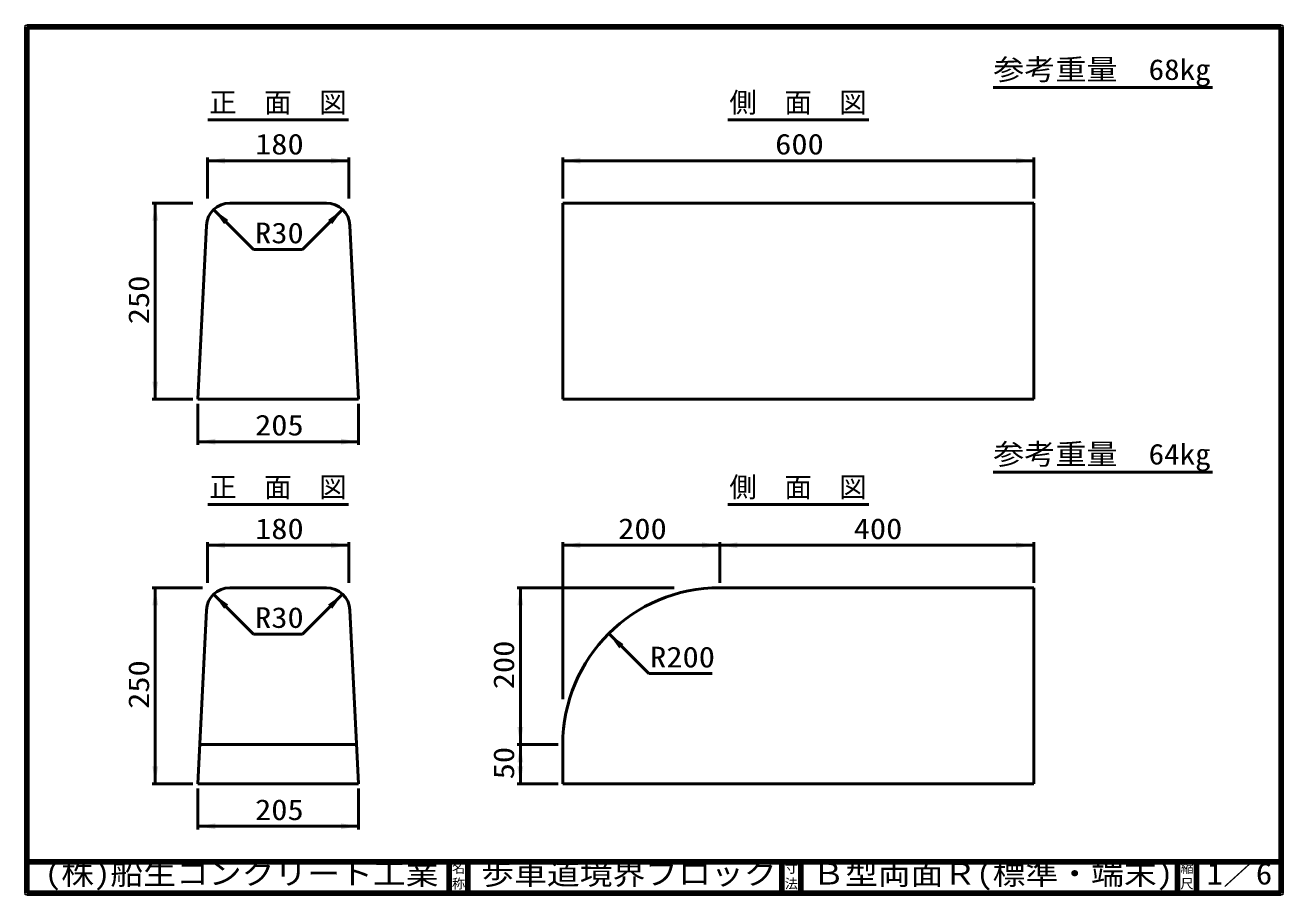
# Model space of a CAD drawing. Units: millimetres, scale not verified, with parts at other scales. Extents: x 100 to 4105, y 100 to 2870.
import ezdxf
from ezdxf.enums import TextEntityAlignment as Align

# ---------------------------------------------------------------- set-up
doc = ezdxf.new("R2010")
doc.units = ezdxf.units.MM
doc.header["$LTSCALE"] = 5
doc.layers.add('V-nasSTD', color=7, linetype='Continuous', lineweight=50)
doc.styles.add('ＭＳ ゴシック', font='')
doc.styles.get('ＭＳ ゴシック').set_extended_font_data('MS Gothic')

msp = doc.modelspace()

# ---------------------------------------------------------------- hatches: boundary and pattern name
at = {"layer": 'V-nasSTD'}
for points in [[(736.866, 2428.991), (680.616, 2438.366), (736.866, 2447.741)], [(1074.366, 2428.991), (1130.616, 2438.366), (1074.366, 2447.741)], [(1868.116, 2428.991), (1811.866, 2438.366), (1868.116, 2447.741)], [(3255.616, 2428.991), (3311.866, 2438.366), (3255.616, 2447.741)], [(523.741, 2247.116), (514.366, 2303.366), (504.991, 2247.116)], [(733.413, 2236.303), (700.268, 2282.707), (746.671, 2249.561)], [(1077.818, 2236.303), (1110.964, 2282.707), (1064.56, 2249.561)], [(523.741, 1734.616), (514.366, 1678.366), (504.991, 1734.616)], [(705.616, 1552.741), (649.366, 1543.366), (705.616, 1533.991)], [(1105.616, 1552.741), (1161.866, 1543.366), (1105.616, 1533.991)], [(736.866, 1203.991), (680.616, 1213.366), (736.866, 1222.741)], [(1074.366, 1203.991), (1130.616, 1213.366), (1074.366, 1222.741)], [(1868.116, 1203.991), (1811.866, 1213.366), (1868.116, 1222.741)], [(2255.616, 1203.991), (2311.866, 1213.366), (2255.616, 1222.741)], [(2368.116, 1203.991), (2311.866, 1213.366), (2368.116, 1222.741)], [(3255.616, 1203.991), (3311.866, 1213.366), (3255.616, 1222.741)], [(523.741, 1022.116), (514.366, 1078.366), (504.991, 1022.116)], [(733.413, 1011.303), (700.268, 1057.707), (746.671, 1024.561)], [(1077.818, 1011.303), (1110.964, 1057.707), (1064.56, 1024.561)], [(1686.241, 1022.116), (1676.866, 1078.366), (1667.491, 1022.116)], [(1991.458, 885.515), (1958.312, 931.919), (2004.716, 898.774)], [(1686.241, 634.616), (1676.866, 578.366), (1667.491, 634.616)], [(1686.241, 522.116), (1676.866, 578.366), (1667.491, 522.116)], [(523.741, 509.616), (514.366, 453.366), (504.991, 509.616)], [(1686.241, 509.616), (1676.866, 453.366), (1667.491, 509.616)], [(705.616, 327.741), (649.366, 318.366), (705.616, 308.991)], [(1105.616, 327.741), (1161.866, 318.366), (1105.616, 308.991)]]:
    msp.add_hatch(color=256, dxfattribs=at).paths.add_polyline_path(points)

# ---------------------------------------------------------------- linework, layer by layer
at = {"layer": 'V-nasSTD', "lineweight": 100}
for p, q in [((105, 2865), (105, 105)), ((4100, 2865), (105, 2865)), ((4100, 105), (4100, 2865)), ((105, 205), (4100, 205)), ((1450, 205), (1450, 105)), ((1510, 205), (1510, 105)), ((2510, 205), (2510, 105)), ((2570, 205), (2570, 105)), ((3770, 205), (3770, 105)), ((3830, 205), (3830, 105)), ((105, 105), (4100, 105))]:
    msp.add_line(p, q, dxfattribs=at)
at = {"layer": 'V-nasSTD'}
for p, q in [((3880.634, 2671.634), (3182.634, 2671.634)), ((681.241, 2568.366), (1129.991, 2568.366)), ((2337.491, 2568.366), (2786.241, 2568.366)), ((680.616, 2448.366), (680.616, 2318.366)), ((1130.616, 2448.366), (1130.616, 2318.366)), ((1811.866, 2448.366), (1811.866, 2318.366)), ((3311.866, 2448.366), (3311.866, 2318.366)), ((680.616, 2438.366), (1130.616, 2438.366)), ((1811.866, 2438.366), (3311.866, 2438.366)), ((504.366, 2303.366), (634.366, 2303.366)), ((514.366, 1678.366), (514.366, 2303.366)), ((1059.272, 2303.366), (751.959, 2303.366)), ((1811.866, 2303.366), (1811.866, 1678.366)), ((3311.866, 2303.366), (1811.866, 2303.366)), ((3311.866, 1678.366), (3311.866, 2303.366)), ((827.547, 2155.428), (700.268, 2282.707)), ((983.685, 2155.428), (1110.964, 2282.707)), ((677.053, 2232.111), (649.366, 1678.366)), ((1134.179, 2232.111), (1161.866, 1678.366)), ((827.547, 2155.428), (983.685, 2155.428)), ((504.366, 1678.366), (634.366, 1678.366)), ((649.366, 1678.366), (1161.866, 1678.366)), ((649.366, 1533.366), (649.366, 1663.366)), ((1161.866, 1533.366), (1161.866, 1663.366)), ((1811.866, 1678.366), (3311.866, 1678.366)), ((649.366, 1543.366), (1161.866, 1543.366)), ((3880.634, 1446.634), (3182.634, 1446.634)), ((681.241, 1343.366), (1129.991, 1343.366)), ((2337.491, 1343.366), (2786.241, 1343.366)), ((680.616, 1223.366), (680.616, 1093.366)), ((680.616, 1213.366), (1130.616, 1213.366)), ((1130.616, 1223.366), (1130.616, 1093.366)), ((1811.866, 1223.366), (1811.866, 723.366)), ((1811.866, 1213.366), (2311.866, 1213.366)), ((2311.866, 1223.366), (2311.866, 1093.366)), ((2311.866, 1213.366), (3311.866, 1213.366)), ((3311.866, 1223.366), (3311.866, 1093.366)), ((504.366, 1078.366), (664.366, 1078.366)), ((514.366, 453.366), (514.366, 1078.366)), ((827.547, 930.428), (700.268, 1057.707)), ((1059.272, 1078.366), (751.959, 1078.366)), ((983.685, 930.428), (1110.964, 1057.707)), ((1666.866, 1078.366), (2166.866, 1078.366)), ((1676.866, 578.366), (1676.866, 1078.366)), ((3311.866, 1078.366), (2311.866, 1078.366)), ((3311.866, 453.366), (3311.866, 1078.366)), ((677.053, 1007.111), (649.366, 453.366)), ((1134.179, 1007.111), (1161.866, 453.366)), ((827.547, 930.428), (983.685, 930.428)), ((2085.592, 804.64), (1958.312, 931.919)), ((2085.592, 804.64), (2288.161, 804.64)), ((655.616, 578.366), (1155.616, 578.366)), ((1666.866, 578.366), (1796.866, 578.366)), ((1676.866, 453.366), (1676.866, 578.366)), ((1811.866, 578.366), (1811.866, 453.366)), ((504.366, 453.366), (634.366, 453.366)), ((649.366, 453.366), (1161.866, 453.366)), ((1666.866, 453.366), (1796.866, 453.366)), ((1811.866, 453.366), (3311.866, 453.366)), ((649.366, 308.366), (649.366, 438.366)), ((1161.866, 308.366), (1161.866, 438.366)), ((649.366, 318.366), (1161.866, 318.366))]:
    msp.add_line(p, q, dxfattribs=at)
at = {"layer": 'V-nasSTD', "lineweight": 13}
msp.add_lwpolyline([(100, 100), (100, 2870), (4105, 2870), (4105, 100)], close=True, dxfattribs=at)
at = {"layer": 'V-nasSTD'}
for centre, radius, start, end in [((751.959, 2228.366), 75, 90, 177.13759), ((1059.272, 2228.366), 75, 2.86241, 90), ((751.959, 1003.366), 75, 90, 177.13759), ((1059.272, 1003.366), 75, 2.86241, 90), ((2311.866, 578.366), 500, 90, 180)]:
    msp.add_arc(centre, radius, start, end, dxfattribs=at)

# ---------------------------------------------------------------- texts
at = {"layer": 'V-nasSTD', "style": 'ＭＳ ゴシック', "width": 1.1}
for s, height, p in [('参考重量\u300068kg', 65.98, (3182.634, 2761.634)), ('参考重量\u300064kg', 65.98, (3182.634, 1536.634)), ('(株)船生コンクリート工業', 69.65, (162.5, 202.5)), ('歩車道境界ブロック', 69.65, (1552.5, 202.5)), ('Ｂ型両面Ｒ(標準・端末)', 69.65, (2606.25, 202.5)), ('1／6', 69.65, (3862.5, 202.582))]:
    msp.add_text(s, height=height, dxfattribs=at).set_placement(p, align=Align.TOP_LEFT)
at = {"layer": 'V-nasSTD', "style": 'ＭＳ ゴシック'}
for s, height, p in [('正\u3000面\u3000図', 64.15, (686.241, 2655.866)), ('側\u3000面\u3000図', 64.15, (2342.491, 2655.866)), ('正\u3000面\u3000図', 64.15, (686.241, 1430.866)), ('側\u3000面\u3000図', 64.15, (2342.491, 1430.866)), ('名', 30.79, (1458.982, 200.999)), ('寸', 30.79, (2518.982, 200.999)), ('縮', 30.79, (3778.982, 200.999)), ('称', 30.79, (1458.976, 151.01)), ('法', 30.79, (2518.976, 151.01)), ('尺', 30.79, (3778.976, 151.01))]:
    msp.add_text(s, height=height, dxfattribs=at).set_placement(p, align=Align.TOP_LEFT)
at = {"layer": 'V-nasSTD', "style": 'ＭＳ ゴシック', "width": 1.15}
for s, p in [('180', (832.116, 2438.366)), ('600', (2488.366, 2438.366)), ('R30', (832.116, 2155.428)), ('205', (832.116, 1543.366)), ('180', (832.116, 1213.366)), ('200', (1988.366, 1213.366)), ('400', (2738.366, 1213.366)), ('R30', (832.116, 930.428)), ('R200', (2090.161, 804.64)), ('205', (832.116, 318.366))]:
    msp.add_text(s, height=65.98, dxfattribs=at).set_placement(p, align=Align.BOTTOM_LEFT)
for s, p in [('250', (514.366, 1917.366)), ('200', (1676.866, 754.866)), ('250', (514.366, 692.366)), ('50', (1676.866, 467.947))]:
    msp.add_text(s, height=65.98, rotation=90, dxfattribs=at).set_placement(p, align=Align.BOTTOM_LEFT)

doc.saveas('drawing.dxf')
